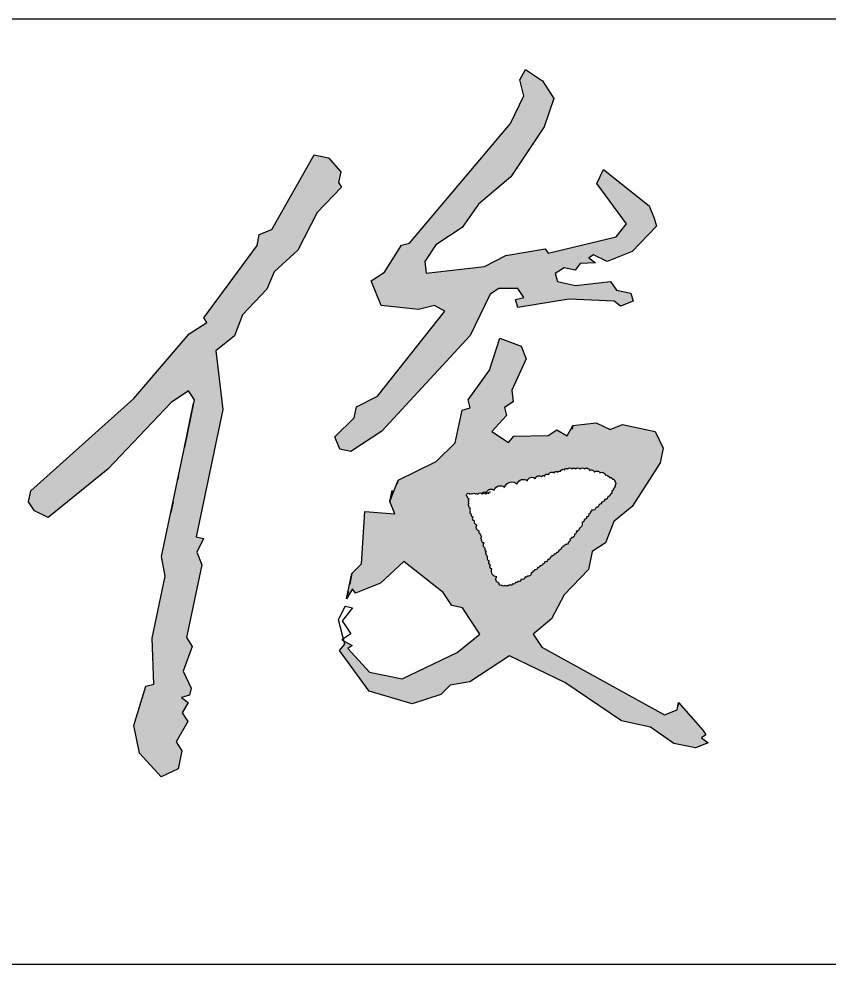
# Model space of a CAD drawing. Extents: x 4689302 to 7068445, y -422737 to 2032183.
# Drawn here: x 4693913 to 4694470, y -277187 to -276537 of the extents above; entities that cross this region are included whole.
import ezdxf

# ---------------------------------------------------------------- set-up
doc = ezdxf.new("R2010")
doc.units = 0
doc.header["$LTSCALE"] = 1000
doc.header["$MEASUREMENT"] = 0
doc.layers.get('0').update_dxf_attribs({"linetype": 'CONTINUOUS'})

msp = doc.modelspace()

# ---------------------------------------------------------------- hatches: boundary and pattern name
at = {"linetype": 'Continuous'}
h = msp.add_hatch(color=256, dxfattribs=at)
h.paths.add_polyline_path([(4693646.99, -276697.4), (4693643.67, -276675.79), (4693637.72, -276666.7), (4693618.72, -276657.49), (4693615.17, -276661.98), (4693622.05, -276679.11), (4693620.89, -276697.18), (4693624.33, -276705.74), (4693619.09, -276730.8), (4693619.91, -276751.9), (4693588.25, -276928.35), (4693578, -276952.36), (4693574.04, -276946.3), (4693578.11, -276939.31), (4693567.57, -276939.72), (4693567.86, -276963.32), (4693559.18, -276979.81), (4693561.58, -276993.39), (4693573.47, -277011.57), (4693584.95, -277019.2), (4693593.52, -277015.76), (4693611.33, -276930.56), (4693614.88, -276926.07), (4693612.49, -276912.5), (4693624.13, -276844.31), (4693641.3, -276774.67)])
h.paths.add_polyline_path([(4693699.89, -276619.54), (4693677.86, -276612.32), (4693678.79, -276620.36), (4693706.13, -276652.23), (4693716.15, -276654.33), (4693716.68, -276651.82)])
h.paths.add_polyline_path([(4693838.05, -276609.19), (4693874.18, -276611.52), (4693882.1, -276623.64), (4693884.5, -276637.21), (4693883.7, -276728.58), (4693863.38, -276813.26), (4693862.63, -276841.87), (4693848.26, -276935.63), (4693849.61, -276954.22), (4693842.27, -276989.3), (4693842.87, -277036.5), (4693837.33, -277037.96), (4693830.34, -277033.88), (4693812.91, -277017.16), (4693807.37, -277018.62), (4693801.95, -277007.03), (4693786.51, -276993.34), (4693775.14, -276972.65), (4693765.12, -276970.56), (4693781.91, -277002.84), (4693820.2, -277044.84), (4693847.65, -277063.66), (4693857.67, -277065.75), (4693863.73, -277061.79), (4693865.31, -277054.27), (4693860.82, -277050.72), (4693863.85, -277048.74), (4693858.43, -277037.14), (4693861.98, -277032.65), (4693858.02, -277026.59), (4693865.35, -276991.51), (4693861.91, -276982.95), (4693869.65, -276958.41), (4693865.69, -276952.35), (4693871.34, -276937.84), (4693867.9, -276929.28), (4693871.45, -276924.79), (4693869.58, -276908.71), (4693876.8, -276886.68), (4693872.84, -276880.62), (4693878.38, -276879.16), (4693880.47, -276869.14), (4693878.6, -276853.05), (4693885.3, -276833.53), (4693883.96, -276814.94), (4693904.27, -276730.27), (4693899.49, -276703.11), (4693906.3, -276670.54), (4693903.61, -276633.36), (4693894.75, -276613.2), (4693879.82, -276597.01), (4693852.26, -276591.24), (4693752.21, -276606.94), (4693750.64, -276614.46), (4693757.11, -276621.04), (4693769.64, -276623.66)])
h.paths.add_polyline_path([(4693793.79, -276733.32), (4693715.47, -276732.64), (4693711.39, -276739.64), (4693722.35, -276749.77), (4693747.93, -276752.51), (4693801.72, -276745.44), (4693802.76, -276740.43)])
h.paths.add_polyline_path([(4693796.25, -276796.61), (4693789.78, -276790.02), (4693751.67, -276784.67), (4693705.4, -276793.31), (4693715.84, -276805.95), (4693725.86, -276808.05), (4693774.63, -276799.93), (4693794.16, -276806.63), (4693797.71, -276802.14)])
h.paths.add_polyline_path([(4693809.97, -276893.63), (4693819.99, -276895.72), (4693834.09, -276890.82), (4693829.6, -276887.27), (4693831.18, -276879.75), (4693823.66, -276878.18), (4693796.5, -276882.97), (4693792.95, -276887.45), (4693780.42, -276884.83), (4693740.22, -276889.51), (4693738.23, -276886.48), (4693670.87, -276895.93), (4693669.82, -276900.94), (4693680.78, -276911.08), (4693704.38, -276910.78), (4693732.06, -276903.49), (4693736.55, -276907.05), (4693787.3, -276901.97)])
h.paths.add_polyline_path([(4694083.57, -276723.29), (4694088.7, -276711.29), (4694104.9, -276696.36), (4694118.18, -276670.37), (4694134.9, -276652.95), (4694132.91, -276649.92), (4694134.48, -276642.4), (4694126.03, -276632.78), (4694116.01, -276630.69), (4694086.94, -276682.15), (4694078.38, -276685.59), (4694076.81, -276693.11), (4694040.22, -276743), (4694042.21, -276746.03), (4694030.09, -276753.96), (4693992.05, -276798.31), (4693921.2, -276861.96), (4693919.63, -276869.48), (4693923.59, -276875.54), (4693933.09, -276880.14), (4693974.05, -276846.85), (4694017.63, -276801.04), (4694029.75, -276793.11), (4694033.71, -276799.17), (4694011.18, -276906.92), (4694013.58, -276920.5), (4694004.67, -276963.1), (4694005.9, -276994.74), (4694000.37, -276996.2), (4693992.1, -277023.24), (4693995.95, -277042.35), (4694010.87, -277058.55), (4694022.47, -277053.13), (4694025.08, -277040.6), (4694021.12, -277034.54), (4694029.28, -277020.55), (4694025.31, -277014.49), (4694029.39, -277007.5), (4694024.9, -277003.94), (4694030.44, -277002.49), (4694031.48, -276997.47), (4694026.06, -276985.88), (4694032.24, -276968.86), (4694028.27, -276962.8), (4694038.75, -276912.69), (4694035.31, -276904.12), (4694039.91, -276894.62), (4694034.9, -276893.57), (4694053.23, -276805.87), (4694048.56, -276765.66), (4694061.21, -276755.23), (4694066.85, -276740.72)])
h.paths.add_polyline_path([(4694229.18, -276664.81), (4694251.44, -276645.92), (4694274.33, -276611.48), (4694281.03, -276591.96), (4694273.1, -276579.84), (4694261.62, -276572.21), (4694257.54, -276579.2), (4694260.46, -276590.27), (4694251.25, -276609.27), (4694181.76, -276691.51), (4694176.22, -276692.97), (4694164.51, -276711.44), (4694155.42, -276717.39), (4694162.3, -276734.52), (4694187.88, -276737.25), (4694198.96, -276734.34), (4694205.95, -276738.41), (4694159.75, -276796.75), (4694145.13, -276804.16), (4694143.56, -276811.68), (4694130.39, -276824.62), (4694133.83, -276833.18), (4694141.35, -276834.75), (4694162.56, -276820.88), (4694223.38, -276755.13), (4694237.18, -276726.64), (4694243.24, -276722.67), (4694256.29, -276722.78), (4694260.26, -276728.84), (4694254.72, -276730.3), (4694256.18, -276735.84), (4694291.37, -276730.12), (4694322.49, -276731.39), (4694326.98, -276734.95), (4694335.54, -276731.51), (4694334.09, -276725.97), (4694324.06, -276723.88), (4694320.1, -276717.82), (4694295.98, -276720.62), (4694283.45, -276718), (4694281.99, -276712.46), (4694288.05, -276708.5), (4694295.57, -276710.07), (4694299.12, -276705.58), (4694309.67, -276705.17), (4694305.18, -276701.62), (4694308.21, -276699.64), (4694317.71, -276704.24), (4694334.84, -276697.36), (4694351.56, -276679.93), (4694350.1, -276674.4), (4694346.66, -276665.83), (4694315.24, -276640.96), (4694310.64, -276650.46), (4694330.99, -276678.25), (4694323.88, -276687.22), (4694277.09, -276698.36), (4694275.11, -276695.33), (4694247.95, -276700.12), (4694233.33, -276707.52), (4694193.12, -276712.19), (4694192.19, -276704.15), (4694199.82, -276692.67), (4694218, -276680.78)])
h.paths.add_polyline_path([(4694252.17, -276792.54), (4694261.9, -276771.03), (4694258.46, -276762.47), (4694243.95, -276756.82), (4694236.73, -276778.85), (4694221.99, -276799.3), (4694223.45, -276804.84), (4694217.91, -276806.3), (4694213.2, -276828.85), (4694200.03, -276841.79), (4694173.81, -276854.62), (4694168.16, -276869.13), (4694171.6, -276877.69), (4694151.03, -276876.01), (4694148.71, -276912.14), (4694142.13, -276918.61), (4694140.55, -276926.12), (4694138.46, -276936.15), (4694142.54, -276929.15), (4694144.52, -276932.18), (4694161.65, -276925.3), (4694177.84, -276910.38), (4694204.77, -276931.7), (4694210.72, -276940.79), (4694218.23, -276942.36), (4694230.13, -276960.54), (4694214.45, -276972.96), (4694176.64, -276991.21), (4694154.09, -276986.49), (4694139.17, -276970.29), (4694142.2, -276968.31), (4694136.6, -276965.05), (4694137.18, -276967.26), (4694133.63, -276971.75), (4694153.97, -276999.54), (4694183.52, -277008.34), (4694203.16, -277001.98), (4694209.74, -276995.51), (4694223.32, -276993.12), (4694250.58, -276975.28), (4694288.58, -276993.68), (4694327.51, -277020.13), (4694347.56, -277024.32), (4694363.53, -277035.51), (4694378.56, -277038.65), (4694387.13, -277035.21), (4694382.64, -277031.66), (4694385.67, -277029.67), (4694383.69, -277026.64), (4694366.79, -277007.42), (4694366.26, -277009.92), (4694365.74, -277012.43), (4694357.17, -277015.87), (4694272.73, -276969.45), (4694266.78, -276960.36), (4694279.42, -276949.92), (4694288.1, -276933.43), (4694304.82, -276916), (4694307.44, -276903.47), (4694316.53, -276897.53), (4694322.18, -276883.02), (4694334.82, -276872.58), (4694354.16, -276842.63), (4694356.26, -276832.6), (4694350.83, -276821.01), (4694328.28, -276816.29), (4694319.72, -276819.73), (4694310.22, -276815.13), (4694294.13, -276817), (4694290.06, -276824), (4694283.06, -276819.92), (4694277, -276823.88), (4694253.4, -276824.18), (4694249.85, -276828.67), (4694238.37, -276821.04), (4694248.5, -276810.08), (4694247.05, -276804.54), (4694253.11, -276800.58)])
h.paths.add_polyline_path([(4694255.76, -276857.09, -0.520567), (4694262.8, -276854.92, -0.520567), (4694268.22, -276853.3, -0.520567), (4694272.56, -276852.21, -0.520567), (4694274.73, -276851.67, -0.520567), (4694277.44, -276850.59, -0.520567), (4694281.23, -276849.51, -0.520567), (4694283.94, -276848.96, -0.520567), (4694285.56, -276848.42, -0.520567), (4694288.27, -276847.34, -0.520567), (4694290.44, -276846.8, -0.520567), (4694293.69, -276846.8, -0.520567), (4694295.86, -276846.8, -0.520567), (4694299.11, -276846.8, -0.520567), (4694302.37, -276846.8, -0.520567), (4694304.53, -276846.8, -0.520567), (4694305.62, -276847.88, -0.520567), (4694308.87, -276848.96, -0.520567), (4694312.66, -276849.51, -0.520567), (4694316.46, -276851.13, -0.520567), (4694318.08, -276851.67, -0.520567), (4694319.17, -276852.76, -0.520567), (4694321.33, -276853.84, -0.520567), (4694322.96, -276855.46, -0.520567), (4694322.96, -276858.17, -0.520567), (4694321.88, -276860.34, -0.520567), (4694320.79, -276861.96, -0.520567), (4694319.71, -276864.13, -0.520567), (4694318.08, -276865.75, -0.520567), (4694315.91, -276867.92, -0.520567), (4694313.75, -276869.54, -0.520567), (4694312.12, -276871.17, -0.520567), (4694309.95, -276873.34, -0.520567), (4694307.24, -276874.96, -0.520567), (4694306.16, -276876.04, -0.520567), (4694305.08, -276877.67, -0.520567), (4694303.45, -276879.83, -0.520567), (4694301.82, -276881.46, -0.520567), (4694300.2, -276883.63, -0.520567), (4694298.57, -276887.42, -0.520567), (4694296.4, -276889.58, -0.520567), (4694295.32, -276891.75, -0.520567), (4694293.15, -276893.92, -0.520567), (4694292.07, -276895, -0.520567), (4694290.98, -276897.16, -0.520567), (4694288.82, -276898.79, -0.520567), (4694287.19, -276899.87, -0.520567), (4694286.11, -276900.96, -0.520567), (4694284.48, -276902.58, -0.520567), (4694282.86, -276904.21, -0.520567), (4694281.23, -276905.29, -0.520567), (4694279.6, -276906.37, -0.520567), (4694278.52, -276907.45, -0.520567), (4694276.89, -276909.08, -0.520567), (4694274.73, -276910.7, -0.520567), (4694273.1, -276912.33, -0.520567), (4694271.47, -276913.41, -0.520567), (4694269.85, -276914.5, -0.520567), (4694267.68, -276916.12, -0.520567), (4694266.6, -276917.2, -0.520567), (4694265.51, -276918.29, -0.520567), (4694262.8, -276920.45, -0.520567), (4694261.18, -276920.99, -0.520567), (4694258.47, -276922.62, -0.520567), (4694256.3, -276924.24, -0.520567), (4694254.67, -276924.79, -0.520567), (4694252.51, -276925.87, -0.520567), (4694250.34, -276926.41, -0.520567), (4694248.71, -276926.95, -0.520567), (4694247.09, -276926.95, -0.520567), (4694245.46, -276926.95, -0.520567), (4694243.29, -276925.33, -0.520567), (4694241.67, -276920.99, -0.520567), (4694238.41, -276915.58, -0.520567), (4694237.33, -276912.87, -0.520567), (4694236.79, -276910.16, -0.520567), (4694235.7, -276906.91, -0.520567), (4694234.62, -276905.29, -0.520567), (4694234.62, -276903.66, -0.520567), (4694234.08, -276901.5, -0.520567), (4694233, -276897.71, -0.520567), (4694231.37, -276895.54, -0.520567), (4694231.37, -276893.37, -0.520567), (4694230.83, -276891.75, -0.520567), (4694229.74, -276889.58, -0.520567), (4694228.12, -276885.25, -0.520567), (4694226.49, -276882.54, -0.520567), (4694225.41, -276879.83, -0.520567), (4694224.32, -276878.21, -0.520567), (4694223.78, -276875.5, -0.520567), (4694223.78, -276873.88, -0.520567), (4694222.7, -276872.25, -0.520567), (4694222.7, -276870.63, -0.520567), (4694222.7, -276869, -0.520567), (4694222.7, -276867.38, -0.520567), (4694221.61, -276865.75, -0.520567), (4694221.07, -276864.13, -0.520567), (4694223.24, -276864.13, -0.520567), (4694224.87, -276864.13, -0.520567), (4694227.03, -276864.13, -0.520567), (4694228.66, -276864.13, -0.435193), (4694231.54, -276863.73, -0.455955), (4694234.62, -276863.05, -0.520567), (4694240.04, -276861.42, -0.520567), (4694247.09, -276859.25, -0.520567)], flags=16)
h.paths.add_polyline_path([(4694620.5, -276757.08), (4694582.5, -276738.67), (4694576.03, -276732.09), (4694567.99, -276733.03), (4694561.52, -276726.44), (4694543.98, -276722.78), (4694549.81, -276744.92), (4694578.84, -276756.22), (4694585.31, -276762.8), (4694584.26, -276767.81), (4694606.81, -276772.53), (4694621.96, -276762.62)])
h.paths.add_polyline_path([(4694536.19, -276810.07), (4694519.18, -276803.9), (4694500.59, -276805.24), (4694507.99, -276819.87), (4694540.04, -276829.18), (4694541.91, -276845.26), (4694548.38, -276851.85), (4694557.06, -276835.35)])
h.paths.add_polyline_path([(4694577.48, -276912.85), (4694576.02, -276907.32), (4694585.11, -276901.37), (4694581.14, -276895.31), (4694589.18, -276894.38), (4694587.73, -276888.84), (4694593.26, -276887.38), (4694593.78, -276884.88), (4694584.81, -276877.77), (4694584.29, -276880.28), (4694583.76, -276882.78), (4694575.2, -276886.22), (4694545.31, -276916.59), (4694540.71, -276926.09), (4694525.04, -276938.5), (4694520.44, -276948), (4694485.13, -276966.78), (4694483.55, -276974.29), (4694487.52, -276980.35), (4694502.03, -276986), (4694525.22, -276975.16), (4694556.68, -276937.27), (4694554.7, -276934.24), (4694563.78, -276928.3), (4694562.33, -276922.76)])
h.paths.add_polyline_path([(4694714.72, -276719.24), (4694734.88, -276710.38), (4694788.66, -276703.31), (4694803.7, -276706.46), (4694827.82, -276703.65), (4694831.79, -276709.71), (4694833.88, -276699.69), (4694850.37, -276708.37), (4694858.94, -276704.93), (4694859.99, -276699.92), (4694842.04, -276685.7), (4694844.02, -276688.73), (4694837.96, -276692.7), (4694826.48, -276685.07), (4694795.36, -276683.79), (4694791.81, -276688.28), (4694769.25, -276683.56), (4694755.68, -276685.96), (4694751.71, -276679.9), (4694767.5, -276654.43), (4694772.21, -276631.88), (4694766.79, -276620.28), (4694752.8, -276612.13), (4694749.25, -276616.61), (4694746.52, -276642.2), (4694720.07, -276681.13), (4694714.54, -276682.59), (4694712.96, -276690.1), (4694670.14, -276707.3), (4694669.61, -276709.81), (4694668.04, -276717.33), (4694673.99, -276726.42), (4694641.07, -276758.77), (4694638.98, -276768.79), (4694630.94, -276769.72), (4694626.33, -276779.22), (4694635.83, -276783.82), (4694639.91, -276776.83), (4694644.92, -276777.88), (4694649, -276770.88), (4694654.01, -276771.93), (4694652.55, -276766.4), (4694675.74, -276755.55), (4694680.34, -276746.05), (4694698, -276736.67)])

# ---------------------------------------------------------------- linework, layer by layer
for p, q in [((4691802.07, -276537.32), (4697302.07, -276537.32)), ((4691802.07, -277187.32), (4697302.07, -277187.32))]:
    msp.add_line(p, q)
for points in [[(4694350.1, -276674.4), (4694351.56, -276679.93), (4694334.84, -276697.36), (4694317.71, -276704.24), (4694308.21, -276699.64), (4694305.18, -276701.62), (4694309.67, -276705.17), (4694299.12, -276705.58), (4694295.57, -276710.07), (4694288.05, -276708.5), (4694281.99, -276712.46), (4694283.45, -276718), (4694295.98, -276720.62), (4694320.1, -276717.82), (4694324.06, -276723.88), (4694334.09, -276725.97), (4694335.54, -276731.51), (4694326.98, -276734.95), (4694322.49, -276731.39), (4694291.37, -276730.12), (4694256.18, -276735.84), (4694254.72, -276730.3), (4694260.26, -276728.84), (4694256.29, -276722.78), (4694243.24, -276722.67), (4694237.18, -276726.64), (4694223.38, -276755.13), (4694162.56, -276820.88), (4694141.35, -276834.75), (4694133.83, -276833.18), (4694130.39, -276824.62), (4694143.56, -276811.68), (4694145.13, -276804.16), (4694159.75, -276796.75), (4694205.95, -276738.41), (4694198.96, -276734.34), (4694187.88, -276737.25), (4694162.3, -276734.52), (4694155.42, -276717.39), (4694164.51, -276711.44), (4694176.22, -276692.97), (4694181.76, -276691.51), (4694251.25, -276609.27), (4694260.46, -276590.27), (4694257.54, -276579.2), (4694261.62, -276572.21), (4694273.1, -276579.84), (4694281.03, -276591.96), (4694274.33, -276611.48), (4694251.44, -276645.92), (4694229.18, -276664.81), (4694218, -276680.78), (4694199.82, -276692.67), (4694192.19, -276704.15), (4694193.12, -276712.19), (4694233.33, -276707.52), (4694247.95, -276700.12), (4694275.11, -276695.33), (4694277.09, -276698.36), (4694323.88, -276687.22), (4694330.99, -276678.25), (4694310.64, -276650.46), (4694315.24, -276640.96), (4694346.66, -276665.83), (4694350.1, -276674.4)], [(4694134.48, -276642.4), (4694132.91, -276649.92), (4694134.9, -276652.95), (4694118.18, -276670.37), (4694104.9, -276696.36), (4694088.7, -276711.29), (4694083.57, -276723.29), (4694066.85, -276740.72), (4694061.21, -276755.23), (4694048.56, -276765.66), (4694053.23, -276805.87), (4694034.9, -276893.57), (4694039.91, -276894.62), (4694035.31, -276904.12), (4694038.75, -276912.69), (4694028.27, -276962.8), (4694032.24, -276968.86), (4694026.06, -276985.88), (4694031.48, -276997.47), (4694030.44, -277002.49), (4694024.9, -277003.94), (4694029.39, -277007.5), (4694025.31, -277014.49), (4694029.28, -277020.55), (4694021.12, -277034.54), (4694025.08, -277040.6), (4694022.47, -277053.13), (4694010.87, -277058.55), (4693995.95, -277042.35), (4693992.1, -277023.24), (4694000.37, -276996.2), (4694005.9, -276994.74), (4694004.67, -276963.1), (4694013.58, -276920.5), (4694011.18, -276906.92), (4694033.71, -276799.17), (4694029.75, -276793.11), (4694017.63, -276801.04), (4693974.05, -276846.85), (4693933.09, -276880.14), (4693923.59, -276875.54), (4693919.63, -276869.48), (4693921.2, -276861.96), (4693992.05, -276798.31), (4694030.09, -276753.96), (4694042.21, -276746.03), (4694040.22, -276743), (4694076.81, -276693.11), (4694078.38, -276685.59), (4694086.94, -276682.15), (4694116.01, -276630.69), (4694126.03, -276632.78), (4694134.48, -276642.4)], [(4694383.69, -277026.64), (4694385.67, -277029.67), (4694382.64, -277031.66), (4694387.13, -277035.21), (4694378.56, -277038.65), (4694363.53, -277035.51), (4694347.56, -277024.32), (4694327.51, -277020.13), (4694288.58, -276993.68), (4694250.58, -276975.28), (4694223.32, -276993.12), (4694209.74, -276995.51), (4694203.16, -277001.98), (4694183.52, -277008.34), (4694153.97, -276999.54), (4694133.63, -276971.75), (4694137.18, -276967.26), (4694132.81, -276950.66), (4694137.41, -276941.16), (4694142.42, -276942.21), (4694135.31, -276951.18), (4694141.26, -276960.27), (4694135.2, -276964.23), (4694142.2, -276968.31), (4694139.17, -276970.29), (4694154.09, -276986.49), (4694176.64, -276991.21), (4694214.45, -276972.96), (4694230.13, -276960.54), (4694218.23, -276942.36), (4694210.72, -276940.79), (4694204.77, -276931.7), (4694177.84, -276910.38), (4694161.65, -276925.3), (4694144.52, -276932.18), (4694142.54, -276929.15), (4694138.46, -276936.15), (4694142.13, -276918.61), (4694148.71, -276912.14), (4694151.03, -276876.01), (4694171.6, -276877.69), (4694168.16, -276869.13), (4694173.81, -276854.62), (4694200.03, -276841.79), (4694213.2, -276828.85), (4694217.91, -276806.3), (4694223.45, -276804.84), (4694221.99, -276799.3), (4694236.73, -276778.85), (4694243.95, -276756.82), (4694258.46, -276762.47), (4694261.9, -276771.03), (4694252.17, -276792.54), (4694253.11, -276800.58), (4694247.05, -276804.54), (4694248.5, -276810.08), (4694238.37, -276821.04), (4694249.85, -276828.67), (4694253.4, -276824.18), (4694277, -276823.88), (4694283.06, -276819.92), (4694290.06, -276824), (4694294.13, -276817), (4694310.22, -276815.13), (4694319.72, -276819.73), (4694328.28, -276816.29), (4694350.83, -276821.01), (4694356.26, -276832.6), (4694354.16, -276842.63), (4694334.82, -276872.58), (4694322.18, -276883.02), (4694316.53, -276897.53), (4694307.44, -276903.47), (4694304.82, -276916), (4694288.1, -276933.43), (4694279.42, -276949.92), (4694266.78, -276960.36), (4694272.73, -276969.45), (4694357.17, -277015.87), (4694365.74, -277012.43), (4694366.79, -277007.42), (4694383.69, -277026.64)], [(4694033.19, -276801.68), (4694026.9, -276831.75), (4694033.19, -276801.68)], [(4694294.13, -276817), (4694293.61, -276819.51), (4694294.13, -276817)], [(4694022.71, -276851.8), (4694022.19, -276854.3), (4694022.71, -276851.8)], [(4694173.81, -276854.62), (4694173.29, -276857.12), (4694173.81, -276854.62)], [(4694169.73, -276861.61), (4694168.16, -276869.13), (4694169.73, -276861.61)], [(4694019.04, -276869.34), (4694017.47, -276876.85), (4694019.04, -276869.34)], [(4694142.13, -276918.61), (4694140.55, -276926.12), (4694142.13, -276918.61)], [(4694139.51, -276931.14), (4694138.46, -276936.15), (4694139.51, -276931.14)], [(4694366.79, -277007.42), (4694366.26, -277009.92), (4694366.79, -277007.42)]]:
    msp.add_lwpolyline(points, dxfattribs=at)
msp.add_lwpolyline([(4694231.37, -276864.13, -0.520567), (4694234.62, -276863.05, -0.520567), (4694234.62, -276863.05, -0.520567), (4694240.04, -276861.42, -0.520567), (4694240.04, -276861.42, -0.520567), (4694247.09, -276859.25, -0.520567), (4694247.09, -276859.25, -0.520567), (4694255.76, -276857.09, -0.520567), (4694255.76, -276857.09, -0.520567), (4694262.8, -276854.92, -0.520567), (4694262.8, -276854.92, -0.520567), (4694268.22, -276853.3, -0.520567), (4694268.22, -276853.3, -0.520567), (4694272.56, -276852.21, -0.520567), (4694272.56, -276852.21, -0.520567), (4694274.73, -276851.67, -0.520567), (4694274.73, -276851.67, -0.520567), (4694277.44, -276850.59, -0.520567), (4694277.44, -276850.59, -0.520567), (4694281.23, -276849.51, -0.520567), (4694281.23, -276849.51, -0.520567), (4694283.94, -276848.96, -0.520567), (4694283.94, -276848.96, -0.520567), (4694285.56, -276848.42, -0.520567), (4694285.56, -276848.42, -0.520567), (4694288.27, -276847.34, -0.520567), (4694288.27, -276847.34, -0.520567), (4694290.44, -276846.8, -0.520567), (4694290.44, -276846.8, -0.520567), (4694293.69, -276846.8, -0.520567), (4694293.69, -276846.8, -0.520567), (4694295.86, -276846.8, -0.520567), (4694295.86, -276846.8, -0.520567), (4694299.11, -276846.8, -0.520567), (4694299.11, -276846.8, -0.520567), (4694302.37, -276846.8, -0.520567), (4694302.37, -276846.8, -0.520567), (4694304.53, -276846.8, -0.520567), (4694304.53, -276846.8, -0.520567), (4694305.62, -276847.88, -0.520567), (4694305.62, -276847.88, -0.520567), (4694308.87, -276848.96, -0.520567), (4694308.87, -276848.96, -0.520567), (4694312.66, -276849.51, -0.520567), (4694312.66, -276849.51, -0.520567), (4694316.46, -276851.13, -0.520567), (4694316.46, -276851.13, -0.520567), (4694318.08, -276851.67, -0.520567), (4694318.08, -276851.67, -0.520567), (4694319.17, -276852.76, -0.520567), (4694319.17, -276852.76, -0.520567), (4694321.33, -276853.84, -0.520567), (4694321.33, -276853.84, -0.520567), (4694322.96, -276855.46, -0.520567), (4694322.96, -276855.46, -0.520567), (4694322.96, -276858.17, -0.520567), (4694322.96, -276858.17, -0.520567), (4694321.88, -276860.34, -0.520567), (4694321.88, -276860.34, -0.520567), (4694320.79, -276861.96, -0.520567), (4694320.79, -276861.96, -0.520567), (4694319.71, -276864.13, -0.520567), (4694319.71, -276864.13, -0.520567), (4694318.08, -276865.75, -0.520567), (4694318.08, -276865.75, -0.520567), (4694315.91, -276867.92, -0.520567), (4694315.91, -276867.92, -0.520567), (4694313.75, -276869.54, -0.520567), (4694313.75, -276869.54, -0.520567), (4694312.12, -276871.17, -0.520567), (4694312.12, -276871.17, -0.520567), (4694309.95, -276873.34, -0.520567), (4694309.95, -276873.34, -0.520567), (4694307.24, -276874.96, -0.520567), (4694307.24, -276874.96, -0.520567), (4694306.16, -276876.04, -0.520567), (4694306.16, -276876.04, -0.520567), (4694305.08, -276877.67, -0.520567), (4694305.08, -276877.67, -0.520567), (4694303.45, -276879.83, -0.520567), (4694303.45, -276879.83, -0.520567), (4694301.82, -276881.46, -0.520567), (4694301.82, -276881.46, -0.520567), (4694300.2, -276883.63, -0.520567), (4694300.2, -276883.63, -0.520567), (4694298.57, -276887.42, -0.520567), (4694298.57, -276887.42, -0.520567), (4694296.4, -276889.58, -0.520567), (4694296.4, -276889.58, -0.520567), (4694295.32, -276891.75, -0.520567), (4694295.32, -276891.75, -0.520567), (4694293.15, -276893.92, -0.520567), (4694293.15, -276893.92, -0.520567), (4694292.07, -276895, -0.520567), (4694292.07, -276895, -0.520567), (4694290.98, -276897.16, -0.520567), (4694290.98, -276897.16, -0.520567), (4694288.82, -276898.79, -0.520567), (4694288.82, -276898.79, -0.520567), (4694287.19, -276899.87, -0.520567), (4694287.19, -276899.87, -0.520567), (4694286.11, -276900.96, -0.520567), (4694286.11, -276900.96, -0.520567), (4694284.48, -276902.58, -0.520567), (4694284.48, -276902.58, -0.520567), (4694282.86, -276904.21, -0.520567), (4694282.86, -276904.21, -0.520567), (4694281.23, -276905.29, -0.520567), (4694281.23, -276905.29, -0.520567), (4694279.6, -276906.37, -0.520567), (4694279.6, -276906.37, -0.520567), (4694278.52, -276907.45, -0.520567), (4694278.52, -276907.45, -0.520567), (4694276.89, -276909.08, -0.520567), (4694276.89, -276909.08, -0.520567), (4694274.73, -276910.7, -0.520567), (4694274.73, -276910.7, -0.520567), (4694273.1, -276912.33, -0.520567), (4694273.1, -276912.33, -0.520567), (4694271.47, -276913.41, -0.520567), (4694271.47, -276913.41, -0.520567), (4694269.85, -276914.5, -0.520567), (4694269.85, -276914.5, -0.520567), (4694267.68, -276916.12, -0.520567), (4694267.68, -276916.12, -0.520567), (4694266.6, -276917.2, -0.520567), (4694266.6, -276917.2, -0.520567), (4694265.51, -276918.29, -0.520567), (4694265.51, -276918.29, -0.520567), (4694262.8, -276920.45, -0.520567), (4694262.8, -276920.45, -0.520567), (4694261.18, -276920.99, -0.520567), (4694261.18, -276920.99, -0.520567), (4694258.47, -276922.62, -0.520567), (4694258.47, -276922.62, -0.520567), (4694256.3, -276924.24, -0.520567), (4694256.3, -276924.24, -0.520567), (4694254.67, -276924.79, -0.520567), (4694254.67, -276924.79, -0.520567), (4694252.51, -276925.87, -0.520567), (4694252.51, -276925.87, -0.520567), (4694250.34, -276926.41, -0.520567), (4694250.34, -276926.41, -0.520567), (4694248.71, -276926.95, -0.520567), (4694248.71, -276926.95, -0.520567), (4694247.09, -276926.95, -0.520567), (4694247.09, -276926.95, -0.520567), (4694245.46, -276926.95, -0.520567), (4694245.46, -276926.95, -0.520567), (4694243.29, -276925.33, -0.520567), (4694243.29, -276925.33, -0.520567), (4694241.67, -276920.99, -0.520567), (4694241.67, -276920.99, -0.520567), (4694238.41, -276915.58, -0.520567), (4694238.41, -276915.58, -0.520567), (4694237.33, -276912.87, -0.520567), (4694237.33, -276912.87, -0.520567), (4694236.79, -276910.16, -0.520567), (4694236.79, -276910.16, -0.520567), (4694235.7, -276906.91, -0.520567), (4694235.7, -276906.91, -0.520567), (4694234.62, -276905.29, -0.520567), (4694234.62, -276905.29, -0.520567), (4694234.62, -276903.66, -0.520567), (4694234.62, -276903.66, -0.520567), (4694234.08, -276901.5, -0.520567), (4694234.08, -276901.5, -0.520567), (4694233, -276897.71, -0.520567), (4694233, -276897.71, -0.520567), (4694231.37, -276895.54, -0.520567), (4694231.37, -276895.54, -0.520567), (4694231.37, -276893.37, -0.520567), (4694231.37, -276893.37, -0.520567), (4694230.83, -276891.75, -0.520567), (4694230.83, -276891.75, -0.520567), (4694229.74, -276889.58, -0.520567), (4694229.74, -276889.58, -0.520567), (4694228.12, -276885.25, -0.520567), (4694228.12, -276885.25, -0.520567), (4694226.49, -276882.54, -0.520567), (4694226.49, -276882.54, -0.520567), (4694225.41, -276879.83, -0.520567), (4694225.41, -276879.83, -0.520567), (4694224.32, -276878.21, -0.520567), (4694224.32, -276878.21, -0.520567), (4694223.78, -276875.5, -0.520567), (4694223.78, -276875.5, -0.520567), (4694223.78, -276873.88, -0.520567), (4694223.78, -276873.88, -0.520567), (4694222.7, -276872.25, -0.520567), (4694222.7, -276872.25, -0.520567), (4694222.7, -276870.63, -0.520567), (4694222.7, -276870.63, -0.520567), (4694222.7, -276869, -0.520567), (4694222.7, -276869, -0.520567), (4694222.7, -276867.38, -0.520567), (4694222.7, -276867.38, -0.520567), (4694221.61, -276865.75, -0.520567), (4694221.61, -276865.75, -0.520567), (4694221.07, -276864.13, -0.520567), (4694221.07, -276864.13, -0.520567), (4694223.24, -276864.13, -0.520567), (4694223.24, -276864.13, -0.520567), (4694224.87, -276864.13, -0.520567), (4694224.87, -276864.13, -0.520567), (4694227.03, -276864.13, -0.520567), (4694227.03, -276864.13, -0.520567), (4694228.66, -276864.13, -0.520567), (4694228.66, -276864.13, -0.520567), (4694231.91, -276864.13, -0.520567), (4694231.91, -276864.13, -0.520567), (4694234.08, -276864.13, -0.520567), (4694234.08, -276864.13, -0.520567), (4694236.25, -276863.59, -0.520567), (4694236.25, -276863.59, -0.520567), (4694237.33, -276862.5, -0.520567), (4694237.33, -276862.5, -0.520567), (4694237.33, -276862.5)], format="xyb", dxfattribs=at)

doc.saveas('drawing.dxf')
